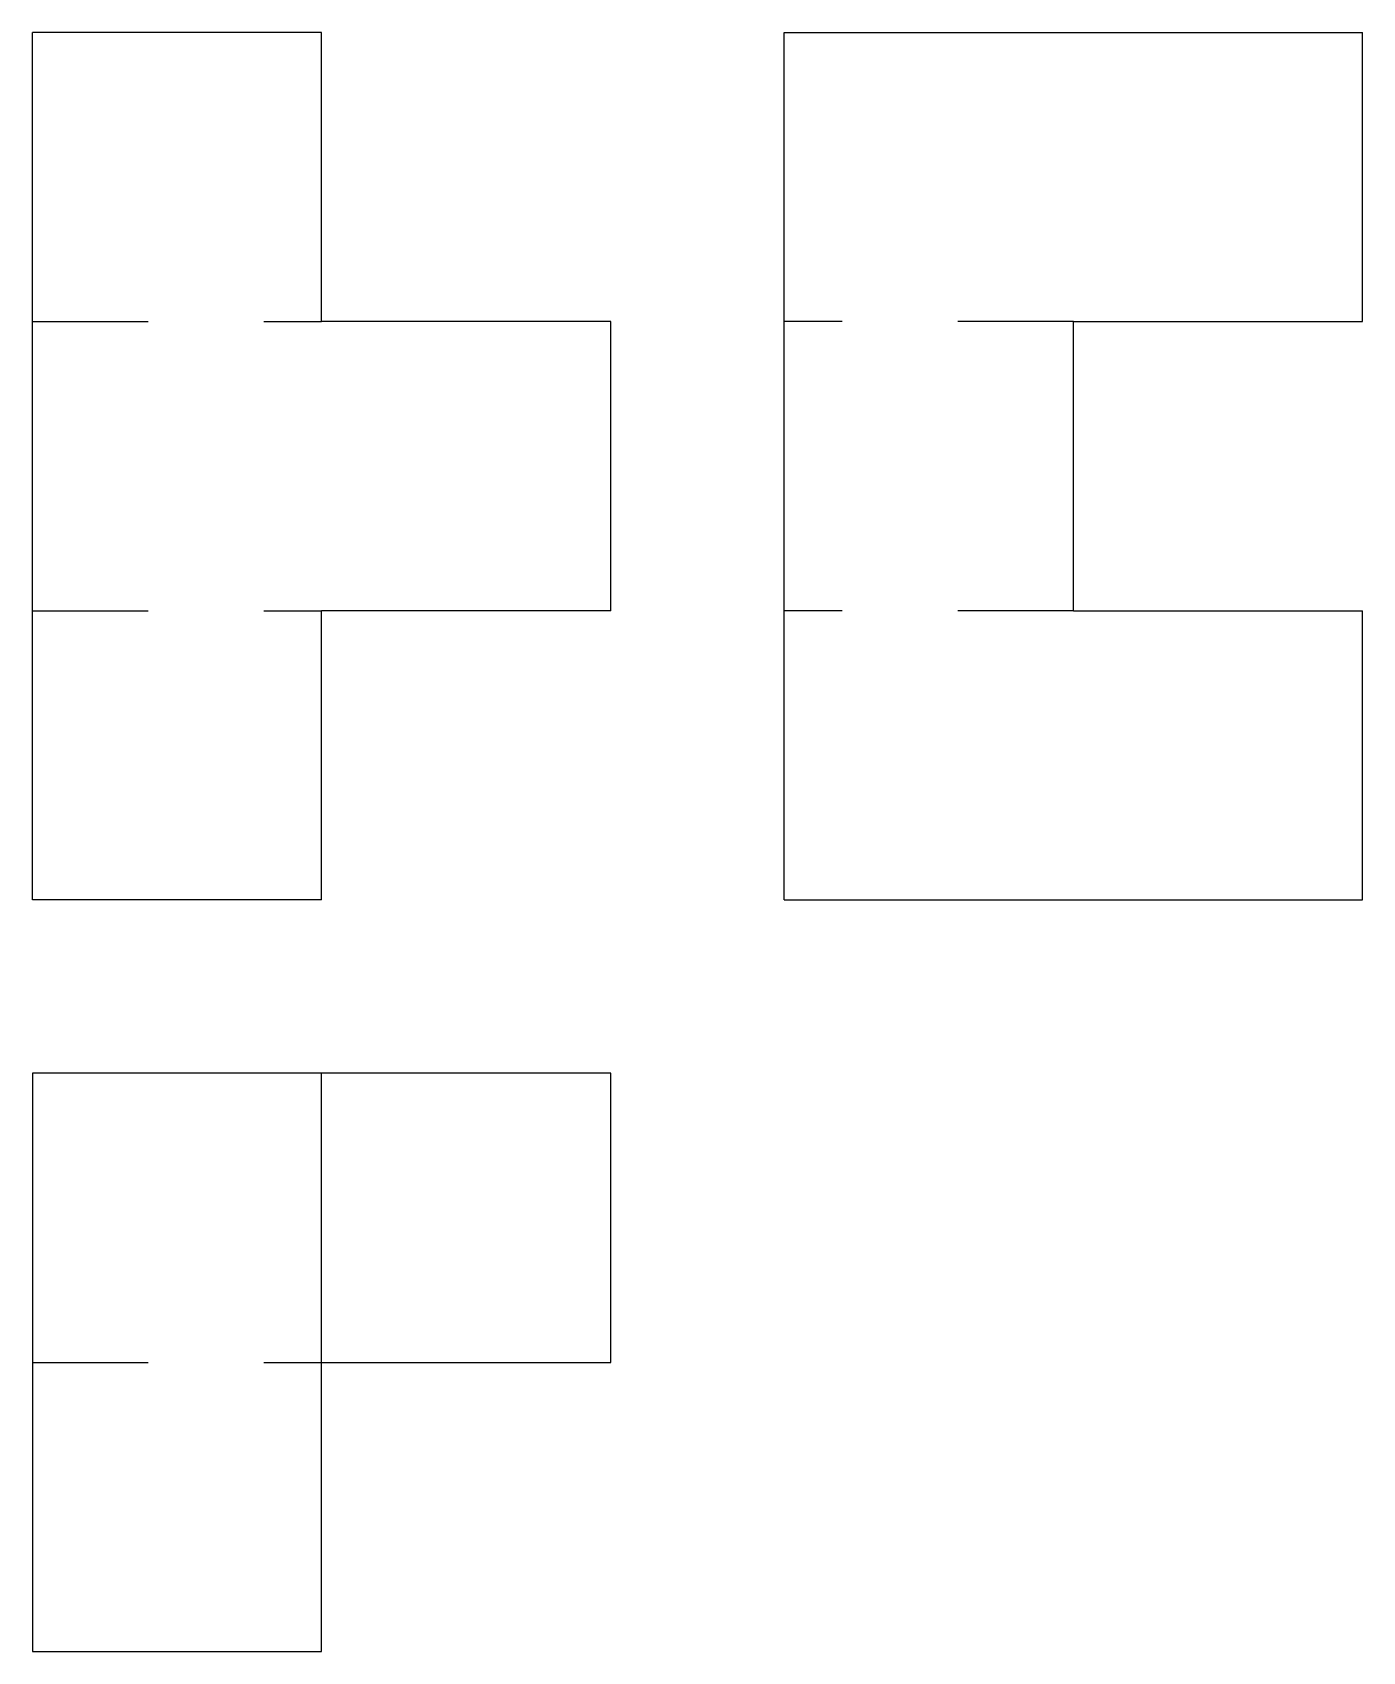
# Model space of a CAD drawing. Extents: x 0 to 1.15, y 0 to 1.4.
import ezdxf

# ---------------------------------------------------------------- set-up
doc = ezdxf.new("R2010")
doc.units = 0
doc.linetypes.add('HIDDEN', pattern=[0.037501, 0.025013, -0.012488])
for name, color, linetype in [('FRONT', 7, 'CONTINUOUS'), ('FRONT_HID', 7, 'HIDDEN'), ('LEFT', 7, 'CONTINUOUS'), ('LEFT_HID', 7, 'HIDDEN'), ('TOP', 7, 'CONTINUOUS'), ('TOP_HID', 7, 'HIDDEN')]:
    doc.layers.add(name, color=color, linetype=linetype)

msp = doc.modelspace()

# ---------------------------------------------------------------- linework, layer by layer
at = {"layer": 'FRONT'}
for p, q in [((0.25, 1.4), (0, 1.4)), ((0, 1.15), (0, 1.4)), ((0.25, 1.15), (0.25, 1.4)), ((0, 0.9), (0, 1.15)), ((0.5, 1.15), (0.25, 1.15)), ((0.5, 0.9), (0.5, 1.15)), ((0, 0.65), (0, 0.9)), ((0.5, 0.9), (0.25, 0.9)), ((0.25, 0.65), (0.25, 0.9)), ((0.25, 0.65), (0, 0.65))]:
    msp.add_line(p, q, dxfattribs=at)
at = {"layer": 'FRONT_HID', "linetype": 'HIDDEN'}
for p, q in [((0, 1.15), (0.25, 1.15)), ((0, 1.15), (0.25, 1.15)), ((0, 0.9), (0.25, 0.9)), ((0, 0.9), (0.25, 0.9))]:
    msp.add_line(p, q, dxfattribs=at)
at = {"layer": 'LEFT'}
for p, q in [((0.65, 1.15), (0.65, 1.4)), ((0.65, 1.4), (0.9, 1.4)), ((0.9, 1.4), (1.15, 1.4)), ((1.15, 1.15), (1.15, 1.4)), ((0.65, 0.9), (0.65, 1.15)), ((0.9, 1.15), (1.15, 1.15)), ((0.9, 0.9), (0.9, 1.15)), ((0.65, 0.65), (0.65, 0.9)), ((0.9, 0.9), (1.15, 0.9)), ((1.15, 0.65), (1.15, 0.9)), ((0.65, 0.65), (1.15, 0.65))]:
    msp.add_line(p, q, dxfattribs=at)
at = {"layer": 'LEFT_HID', "linetype": 'HIDDEN'}
for p, q in [((0.9, 1.15), (0.65, 1.15)), ((0.9, 1.15), (0.65, 1.15)), ((0.9, 0.9), (0.65, 0.9)), ((0.9, 0.9), (0.65, 0.9))]:
    msp.add_line(p, q, dxfattribs=at)
at = {"layer": 'TOP'}
for p, q in [((0.25, 0.5), (0, 0.5)), ((0, 0.5), (0, 0.25)), ((0.25, 0.25), (0.25, 0.5)), ((0.5, 0.5), (0.25, 0.5)), ((0.5, 0.25), (0.5, 0.5)), ((0, 0.25), (0, 0)), ((0.25, 0), (0.25, 0.25)), ((0.25, 0.25), (0.5, 0.25)), ((0, 0), (0.25, 0))]:
    msp.add_line(p, q, dxfattribs=at)
at = {"layer": 'TOP_HID', "linetype": 'HIDDEN'}
for p, q in [((0, 0.5), (0, 0)), ((0.25, 0), (0.25, 0.5)), ((0, 0.25), (0.25, 0.25)), ((0, 0.25), (0.25, 0.25))]:
    msp.add_line(p, q, dxfattribs=at)

doc.saveas('drawing.dxf')
